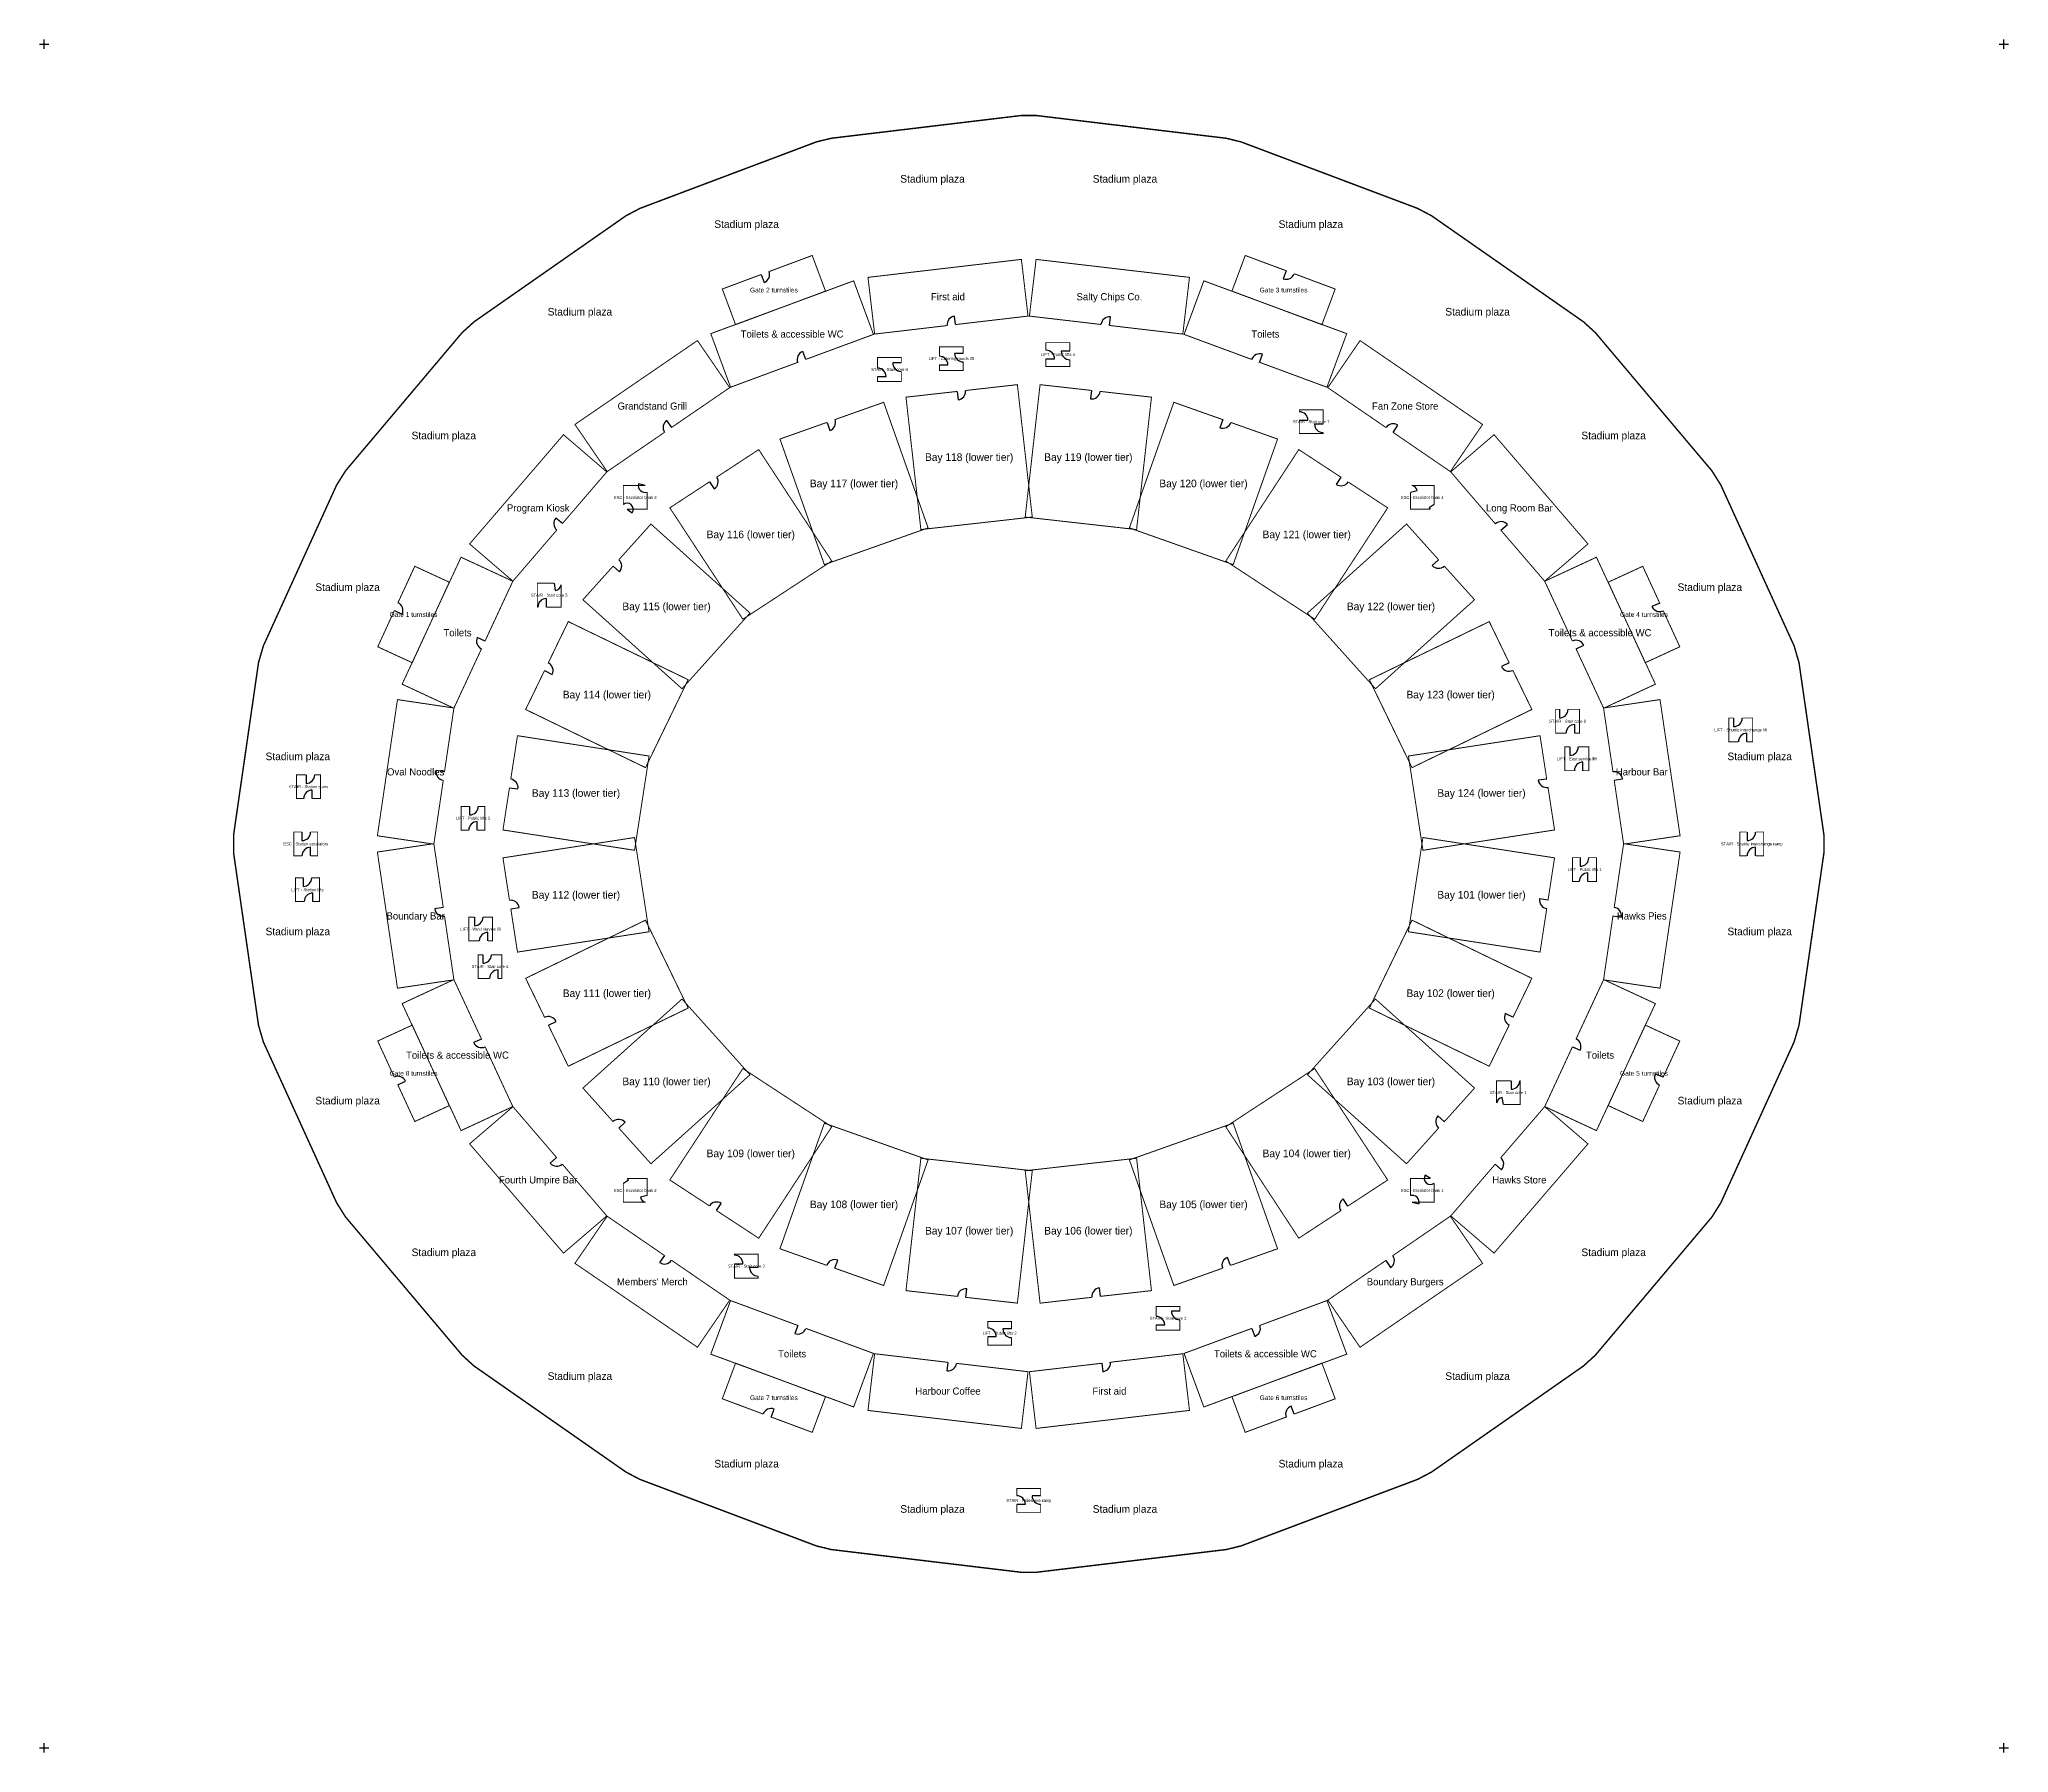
# Model space of a CAD drawing. Header units: metres. Extents: x -8 to 406, y -391 to -31.
import ezdxf
from ezdxf.enums import TextEntityAlignment as Align

# ---------------------------------------------------------------- set-up
doc = ezdxf.new("R2010")
doc.units = ezdxf.units.M
for name, color, linetype in [('A-DOOR', 3, 'Continuous'), ('A-REF', 1, 'Continuous'), ('A-TEXT', 2, 'Continuous'), ('A-WALL', 7, 'Continuous'), ('A-WALL-EXT', 7, 'Continuous')]:
    doc.layers.add(name, color=color, linetype=linetype)

msp = doc.modelspace()

# ---------------------------------------------------------------- linework, layer by layer
at = {"layer": 'A-DOOR'}
for p, q in [((143.72, -80.33), (144.34, -82.02)), ((254.13, -79.53), (253.51, -81.22)), ((184.62, -90.84), (184.4, -89.06)), ((216.97, -91.03), (217.18, -89.24)), ((153.11, -98.17), (152.49, -96.48)), ((173.21, -98.88), (171.41, -98.88)), ((181.22, -99.3), (183.02, -99.3)), ((186.22, -96.9), (184.42, -96.9)), ((203.62, -98.04), (205.42, -98.04)), ((208.62, -96.44), (206.82, -96.44)), ((248.54, -98.78), (249.16, -97.09)), ((168.21, -101.78), (170.01, -101.78)), ((184.92, -104.9), (185.13, -106.69)), ((213.21, -104.69), (213, -106.48)), ((124.93, -112.45), (123.92, -110.97)), ((157.59, -111.4), (158.19, -113.1)), ((240.78, -110.82), (240.17, -112.52)), ((256.88, -110.95), (258.68, -110.95)), ((261.88, -111.75), (260.08, -111.75)), ((276.6, -113.5), (277.62, -112.01)), ((132.91, -123.88), (133.89, -125.38)), ((265.64, -122.93), (264.65, -124.43)), ((119.37, -124.67), (117.96, -124.32)), ((280.23, -126.07), (281.64, -125.72)), ((101.95, -132.67), (100.59, -131.5)), ((115.57, -129.67), (116.64, -130.38)), ((285.23, -128.67), (284.16, -129.38)), ((299.26, -134.07), (300.63, -132.89)), ((286.17, -140.28), (284.84, -141.49)), ((112.62, -141.61), (113.96, -142.81)), ((98.59, -150.22), (98.59, -148.42)), ((100.19, -145.22), (100.46, -146.73)), ((66.64, -150.94), (68.28, -151.7)), ((332.64, -149.37), (331.01, -150.12)), ((85.69, -157.37), (84.06, -156.62)), ((315.06, -158.99), (316.7, -158.24)), ((98.2, -163.56), (99.82, -164.36)), ((300.99, -161.91), (299.37, -162.69)), ((311.57, -171.71), (311.57, -173.51)), ((348.19, -173.54), (348.19, -175.34)), ((314.77, -176.71), (314.77, -174.91)), ((350.99, -178.54), (350.99, -176.74)), ((313.72, -179.61), (313.72, -181.41)), ((48.08, -185.47), (48.08, -187.27)), ((77.17, -184.85), (75.39, -184.58)), ((316.52, -184.61), (316.52, -182.81)), ((49.38, -190.47), (49.38, -188.67)), ((90.83, -188.18), (92.61, -188.45)), ((308.89, -186.36), (307.11, -186.63)), ((323.08, -186.62), (324.86, -186.35)), ((82.46, -192.11), (82.46, -193.91)), ((47.2, -197.5), (47.2, -199.3)), ((84.06, -197.11), (84.06, -195.31)), ((351, -197.5), (351, -199.3)), ((49, -202.5), (49, -200.7)), ((352.8, -202.5), (352.8, -200.7)), ((315.94, -202.89), (315.94, -204.69)), ((317.54, -207.89), (317.54, -206.09)), ((47.47, -207.13), (47.47, -208.93)), ((49.47, -212.13), (49.47, -210.33)), ((76.91, -213.38), (75.13, -213.65)), ((91.11, -213.64), (92.89, -213.37)), ((309.17, -211.82), (307.39, -211.55)), ((322.82, -215.15), (324.6, -215.42)), ((83.48, -215.39), (83.48, -217.19)), ((86.28, -220.39), (86.28, -218.59)), ((85.23, -223.29), (85.23, -225.09)), ((88.43, -228.29), (88.43, -226.49)), ((301.8, -236.44), (300.18, -235.64)), ((99.01, -238.09), (100.63, -237.31)), ((84.94, -241.01), (83.3, -241.76)), ((314.31, -242.63), (315.94, -243.38)), ((333.36, -249.06), (331.72, -248.3)), ((67.36, -250.63), (68.99, -249.88)), ((301.41, -249.78), (301.41, -251.58)), ((299.81, -254.78), (299.54, -253.27)), ((113.82, -259.72), (115.15, -258.51)), ((287.37, -258.39), (286.03, -257.19)), ((100.75, -265.93), (99.38, -267.11)), ((298.06, -267.33), (299.42, -268.5)), ((114.77, -271.33), (115.84, -270.62)), ((284.43, -270.33), (283.36, -269.62)), ((119.77, -273.93), (118.36, -274.28)), ((134.36, -277.07), (135.35, -275.57)), ((267.09, -276.12), (266.11, -274.62)), ((280.63, -275.33), (282.04, -275.68)), ((123.4, -286.5), (122.38, -287.99)), ((138.12, -288.25), (139.92, -288.25)), ((143.12, -289.05), (141.32, -289.05)), ((159.22, -289.18), (159.83, -287.48)), ((242.41, -288.6), (241.81, -286.9)), ((275.07, -287.55), (276.08, -289.03)), ((186.78, -295.31), (186.99, -293.52)), ((215.07, -295.1), (214.86, -293.31)), ((151.46, -301.22), (150.84, -302.91)), ((196.38, -301.96), (194.58, -301.96)), ((226.79, -301.12), (228.59, -301.12)), ((231.79, -298.22), (229.99, -298.22)), ((246.89, -301.83), (247.51, -303.52)), ((191.38, -303.56), (193.18, -303.56)), ((183.02, -308.97), (182.81, -310.76)), ((215.37, -309.16), (215.59, -310.94)), ((145.86, -320.47), (146.48, -318.78)), ((255.8, -319.85), (255.18, -318.16)), ((197.5, -338.8), (199.3, -338.8)), ((202.5, -337), (200.7, -337))]:
    msp.add_line(p, q, dxfattribs=at)
for centre, radius, start, end in [((143.72, -80.33), 1.8, -69.7467, 20.4445), ((254.13, -79.53), 1.8, -110.2533, -20.4445), ((184.62, -90.84), 1.79, 96.946, -173.2715), ((216.97, -91.03), 1.8, 83.4071, 173.3087), ((153.11, -98.17), 1.8, 110.1542, -159.8537), ((173.21, -98.88), 1.8, 180, -90), ((181.22, -99.3), 1.8, 0, 90), ((186.22, -96.9), 1.8, 180, -90), ((203.62, -98.04), 1.8, 0, 90), ((208.62, -96.44), 1.8, 180, -90), ((248.54, -98.78), 1.8, 69.8458, 159.8537), ((168.21, -101.78), 1.8, 0, 90), ((184.92, -104.9), 1.8, -83.3741, 6.3753), ((213.21, -104.69), 1.8, -96.6259, -6.3753), ((124.93, -112.45), 1.8, 124.3302, -145.4258), ((157.59, -111.4), 1.8, -70.6557, 19.44), ((240.78, -110.82), 1.8, -109.8852, -19.44), ((256.88, -110.95), 1.8, 0, 90), ((261.88, -111.75), 1.8, 180, -90), ((276.6, -113.5), 1.8, 55.5948, 145.8685), ((132.91, -123.88), 1.79, -56.7847, 33.1579), ((265.64, -122.93), 1.8, -123.3722, -33.4248), ((119.37, -124.67), 1.46, 165.9638, -74.0546), ((280.23, -126.07), 1.46, 14.0362, 74.0546), ((101.95, -132.67), 1.79, 139.2739, -130.7052), ((115.57, -129.67), 1.28, -33.6901, 128.6598), ((285.23, -128.67), 1.28, -146.3099, -128.6598), ((299.26, -134.07), 1.81, 40.7561, 130.7388), ((112.62, -141.61), 1.8, -41.7755, 48.1548), ((286.17, -140.28), 1.8, -137.8421, -48.1548), ((98.59, -150.22), 1.8, 90, 180), ((100.19, -145.22), 1.53, -79.992, -11.3099), ((66.64, -150.94), 1.8, -24.8955, 65.4246), ((332.64, -149.37), 1.79, -155.3655, -65.2918), ((85.69, -157.37), 1.79, 155.3655, -114.7082), ((315.06, -158.99), 1.8, 24.5151, 114.9976), ((98.2, -163.56), 1.8, -26.1797, 64.0036), ((300.99, -161.91), 1.8, -154.3382, -64.0036), ((311.57, -171.71), 1.8, -90, 0), ((348.19, -173.54), 1.8, -90, 0), ((314.77, -176.71), 1.8, 90, 180), ((350.99, -178.54), 1.8, 90, 180), ((313.72, -179.61), 1.8, -90, 0), ((48.08, -185.47), 1.8, -90, 0), ((77.17, -184.85), 1.8, 171.3844, -98.3103), ((316.52, -184.61), 1.8, 90, 180), ((323.08, -186.62), 1.8, 8.6156, 98.3103), ((49.38, -190.47), 1.8, 90, 180), ((90.83, -188.18), 1.8, -8.6587, 81.3748), ((308.89, -186.36), 1.8, -171.3844, -81.0604), ((82.46, -192.11), 1.8, -90, 0), ((47.2, -197.5), 1.8, -90, 0), ((84.06, -197.11), 1.8, 90, 180), ((351, -197.5), 1.8, -90, 0), ((49, -202.5), 1.8, 90, 180), ((352.8, -202.5), 1.8, 90, 180), ((317.54, -207.89), 1.8, 90, 180), ((315.94, -202.89), 1.8, -90, 0), ((47.47, -207.13), 1.8, -90, 0), ((49.47, -212.13), 1.8, 90, 180), ((76.91, -213.38), 1.8, -171.3844, -81.6897), ((91.11, -213.64), 1.8, 8.6156, 98.9396), ((309.17, -211.82), 1.8, 171.3413, -98.6252), ((322.82, -215.15), 1.8, -8.6156, 81.6897), ((83.48, -215.39), 1.8, -90, 0), ((86.28, -220.39), 1.8, 90, 180), ((85.23, -223.29), 1.8, -90, 0), ((88.43, -228.29), 1.8, 90, 180), ((301.8, -236.44), 1.8, 153.8203, -115.9964), ((99.01, -238.09), 1.8, 25.6618, 115.9964), ((84.94, -241.01), 1.8, -155.4849, -65.0024), ((314.31, -242.63), 1.79, -24.6345, 65.2918), ((333.36, -249.06), 1.8, 155.1045, -114.5754), ((67.36, -250.63), 1.79, 24.6345, 114.7082), ((301.41, -249.78), 1.8, -90, 0), ((299.81, -254.78), 1.53, 100.008, 168.6901), ((113.82, -259.72), 1.8, 42.1579, 131.8452), ((287.37, -258.39), 1.8, 138.2245, -131.8452), ((100.75, -265.93), 1.81, -139.2439, -49.2612), ((298.06, -267.33), 1.79, -40.7261, 49.2948), ((114.77, -271.33), 1.28, 33.6901, 51.3402), ((284.43, -270.33), 1.28, 146.3099, -51.3402), ((119.77, -273.93), 1.46, -165.9638, -105.9454), ((134.36, -277.07), 1.8, 56.6278, 146.5752), ((267.09, -276.12), 1.79, 123.2153, -146.8421), ((280.63, -275.33), 1.46, -14.0362, 105.9454), ((123.4, -286.5), 1.8, -124.4052, -34.1315), ((138.12, -288.25), 1.8, 0, 90), ((143.12, -289.05), 1.8, 180, -90), ((159.22, -289.18), 1.8, 70.1148, 160.56), ((242.41, -288.6), 1.8, 109.3443, -160.56), ((275.07, -287.55), 1.8, -55.6698, 34.5742), ((186.78, -295.31), 1.8, 83.3741, 173.6247), ((215.07, -295.1), 1.8, 96.6259, -173.6247), ((151.46, -301.22), 1.8, -110.1542, -20.1463), ((191.38, -303.56), 1.8, 0, 90), ((196.38, -301.96), 1.8, 180, -90), ((226.79, -301.12), 1.8, 0, 90), ((231.79, -298.22), 1.8, 180, -90), ((246.89, -301.83), 1.8, -69.8458, 20.1463), ((183.02, -308.97), 1.8, -96.5929, -6.6913), ((215.37, -309.16), 1.79, -83.054, 6.7285), ((145.86, -320.47), 1.8, 69.7467, 159.5555), ((255.8, -319.85), 1.8, 110.0561, -159.5555), ((197.5, -338.8), 1.8, 0, 90), ((202.5, -337), 1.8, 180, -90)]:
    msp.add_arc(centre, radius, start, end, dxfattribs=at)
at = {"layer": 'A-REF'}
for p, q in [((-8, -31.9), (-6, -31.9)), ((-7, -32.9), (-7, -30.9)), ((404, -31.9), (406, -31.9)), ((405, -32.9), (405, -30.9)), ((-7, -391), (-7, -389)), ((405, -391), (405, -389)), ((-8, -390), (-6, -390)), ((404, -390), (406, -390))]:
    msp.add_line(p, q, dxfattribs=at)
at = {"layer": 'A-WALL', "const_width": 0.2}
for points in [[(145.41, -79.7), (154.48, -76.32), (157.27, -83.81), (138.36, -90.86), (135.57, -83.37), (143.72, -80.33)], [(182.84, -91.05), (167.6, -92.84), (166.2, -80.92), (198.45, -77.14), (199.85, -89.06), (184.62, -90.84)], [(215.18, -90.82), (200.14, -89.06), (201.54, -77.14), (233.79, -80.92), (232.39, -92.84), (216.97, -91.03)], [(255.82, -80.16), (264.42, -83.37), (261.63, -90.86), (242.72, -83.81), (245.51, -76.32), (254.13, -79.53)], [(151.42, -98.79), (137.31, -104.01), (133.15, -92.75), (163.19, -81.65), (167.35, -92.91), (153.11, -98.17)], [(246.85, -98.16), (232.65, -92.91), (236.81, -81.65), (266.85, -92.75), (262.69, -104.01), (248.54, -98.78)], [(123.45, -113.47), (111.37, -121.74), (104.59, -111.84), (130.35, -94.2), (137.13, -104.1), (124.93, -112.45)], [(203.62, -96.24), (203.62, -94.64), (208.62, -94.64), (208.62, -96.44)], [(275.11, -112.49), (262.87, -104.1), (269.65, -94.2), (295.41, -111.84), (288.63, -121.74), (276.6, -113.5)], [(168.21, -99.98), (168.21, -97.78), (173.21, -97.78), (173.21, -98.88)], [(181.22, -97.5), (181.22, -95.5), (186.22, -95.5), (186.22, -96.9)], [(186.22, -98.7), (186.22, -100.5), (181.22, -100.5), (181.22, -99.3)], [(208.62, -98.24), (208.62, -99.64), (203.62, -99.64), (203.62, -98.04)], [(173.21, -100.68), (173.21, -102.78), (168.21, -102.78), (168.21, -101.78)], [(186.71, -104.7), (197.61, -103.47), (200.74, -131.3), (177.32, -133.93), (174.19, -106.1), (184.92, -104.9)], [(215, -104.89), (225.8, -106.1), (222.67, -133.93), (199.25, -131.3), (202.38, -103.47), (213.21, -104.69)], [(159.29, -110.8), (169.5, -107.18), (178.84, -133.58), (157.03, -141.3), (147.69, -114.9), (157.59, -111.4)], [(242.48, -111.42), (252.31, -114.9), (242.97, -141.3), (221.16, -133.58), (230.5, -107.18), (240.78, -110.82)], [(256.88, -109.15), (256.88, -108.75), (261.88, -108.75), (261.88, -111.75)], [(261.88, -113.55), (261.88, -113.75), (256.88, -113.75), (256.88, -110.95)], [(100.78, -134.03), (91.55, -144.77), (82.45, -136.95), (102.19, -113.99), (111.29, -121.81), (101.95, -132.67)], [(298.08, -132.7), (288.72, -121.81), (297.82, -113.99), (317.56, -136.95), (308.46, -144.77), (299.26, -134.07)], [(134.41, -122.9), (143.23, -117.12), (158.58, -140.54), (139.89, -152.78), (124.54, -129.36), (132.91, -123.88)], [(267.14, -123.92), (275.46, -129.36), (260.11, -152.78), (241.42, -140.54), (256.77, -117.12), (265.64, -122.93)], [(114.77, -128.67), (114.77, -124.67), (119.37, -124.67)], [(119.77, -126.07), (119.77, -129.67), (115.57, -129.67)], [(284.43, -129.67), (280.23, -129.67), (280.23, -126.07)], [(280.63, -124.67), (285.23, -124.67), (285.23, -128.67)], [(113.82, -140.27), (120.57, -132.77), (141.4, -151.48), (127.1, -167.39), (106.27, -148.68), (112.62, -141.61)], [(287.37, -141.62), (293.72, -148.68), (272.89, -167.39), (258.59, -151.48), (279.42, -132.77), (286.17, -140.28)], [(84.94, -159), (79.14, -171.48), (68.26, -166.43), (80.65, -139.74), (91.53, -144.79), (85.69, -157.37)], [(314.3, -157.36), (308.47, -144.79), (319.35, -139.74), (331.74, -166.43), (320.86, -171.48), (315.06, -158.99)], [(67.39, -149.3), (70.92, -141.65), (78.18, -144.99), (70.39, -161.91), (63.13, -158.57), (66.64, -150.94)], [(333.39, -151), (336.87, -158.57), (329.61, -161.91), (321.82, -144.99), (329.08, -141.65), (332.64, -149.37)], [(96.79, -150.22), (96.69, -150.22), (96.69, -145.22), (100.19, -145.22)], [(101.69, -145.52), (101.69, -150.22), (98.59, -150.22)], [(98.99, -161.94), (103.19, -153.27), (128.39, -165.49), (119.43, -183.97), (94.23, -171.75), (98.2, -163.56)], [(301.78, -163.53), (305.77, -171.75), (280.57, -183.97), (271.61, -165.49), (296.81, -153.27), (300.99, -161.91)], [(76.91, -186.63), (74.93, -200.05), (63.06, -198.29), (67.28, -169.67), (79.15, -171.43), (77.17, -184.85)], [(322.82, -184.84), (320.84, -171.43), (332.71, -169.67), (336.93, -198.29), (325.06, -200.05), (323.08, -186.62)], [(312.97, -176.71), (310.77, -176.71), (310.77, -171.71), (311.57, -171.71)], [(313.37, -171.71), (315.77, -171.71), (315.77, -176.71), (314.77, -176.71)], [(349.19, -178.54), (347.19, -178.54), (347.19, -173.54), (348.19, -173.54)], [(349.99, -173.54), (352.19, -173.54), (352.19, -178.54), (350.99, -178.54)], [(91.1, -186.4), (92.51, -177.26), (120.18, -181.53), (117.13, -201.34), (89.46, -197.07), (90.83, -188.18)], [(309.17, -188.14), (310.54, -197.07), (282.87, -201.34), (279.82, -181.53), (307.49, -177.26), (308.89, -186.36)], [(314.72, -184.61), (312.72, -184.61), (312.72, -179.61), (313.72, -179.61)], [(315.52, -179.61), (317.72, -179.61), (317.72, -184.61), (316.52, -184.61)], [(47.58, -190.47), (46.08, -190.47), (46.08, -185.47), (48.08, -185.47)], [(49.88, -185.47), (51.08, -185.47), (51.08, -190.47), (49.38, -190.47)], [(82.26, -197.11), (80.66, -197.11), (80.66, -192.11), (82.46, -192.11)], [(84.26, -192.11), (85.66, -192.11), (85.66, -197.11), (84.06, -197.11)], [(47.2, -202.5), (45.5, -202.5), (45.5, -197.5), (47.2, -197.5)], [(49, -197.5), (50.5, -197.5), (50.5, -202.5), (49, -202.5)], [(90.83, -211.86), (89.46, -202.93), (117.13, -198.66), (120.18, -218.47), (92.51, -222.74), (91.11, -213.64)], [(308.9, -213.6), (307.49, -222.74), (279.82, -218.47), (282.87, -198.66), (310.54, -202.93), (309.17, -211.82)], [(351, -202.5), (349.5, -202.5), (349.5, -197.5), (351, -197.5)], [(352.8, -197.5), (354.5, -197.5), (354.5, -202.5), (352.8, -202.5)], [(77.17, -215.16), (79.15, -228.57), (67.28, -230.33), (63.06, -201.71), (74.93, -199.95), (76.91, -213.38)], [(315.74, -207.89), (314.34, -207.89), (314.34, -202.89), (315.94, -202.89)], [(317.74, -202.89), (319.34, -202.89), (319.34, -207.89), (317.54, -207.89)], [(323.08, -213.37), (325.06, -199.95), (336.93, -201.71), (332.71, -230.33), (320.84, -228.57), (322.82, -215.15)], [(47.67, -212.13), (45.87, -212.13), (45.87, -207.13), (47.47, -207.13)], [(49.27, -207.13), (50.87, -207.13), (50.87, -212.13), (49.47, -212.13)], [(84.48, -220.39), (82.28, -220.39), (82.28, -215.39), (83.48, -215.39)], [(85.28, -215.39), (87.28, -215.39), (87.28, -220.39), (86.28, -220.39)], [(98.22, -236.47), (94.23, -228.25), (119.43, -216.03), (128.39, -234.51), (103.19, -246.73), (99.01, -238.09)], [(301.01, -238.06), (296.81, -246.73), (271.61, -234.51), (280.57, -216.03), (305.77, -228.25), (301.8, -236.44)], [(86.63, -228.29), (84.23, -228.29), (84.23, -223.29), (85.23, -223.29)], [(87.03, -223.29), (89.23, -223.29), (89.23, -228.29), (88.43, -228.29)], [(85.7, -242.64), (91.53, -255.21), (80.65, -260.26), (68.26, -233.57), (79.14, -228.52), (84.94, -241.01)], [(315.06, -241), (320.86, -228.52), (331.74, -233.57), (319.35, -260.26), (308.47, -255.21), (314.31, -242.63)], [(112.62, -258.38), (106.27, -251.32), (127.1, -232.61), (141.4, -248.52), (120.57, -267.23), (113.82, -259.72)], [(286.17, -259.73), (279.42, -267.23), (258.59, -248.52), (272.89, -232.61), (293.72, -251.32), (287.37, -258.39)], [(66.61, -249), (63.13, -241.43), (70.39, -238.09), (78.18, -255.01), (70.92, -258.35), (67.36, -250.63)], [(332.61, -250.7), (329.08, -258.35), (321.82, -255.01), (329.61, -238.09), (336.87, -241.43), (333.36, -249.06)], [(132.86, -276.08), (124.54, -270.64), (139.89, -247.22), (158.58, -259.46), (143.23, -282.88), (134.36, -277.07)], [(265.59, -277.1), (256.77, -282.88), (241.42, -259.46), (260.11, -247.22), (275.46, -270.64), (267.09, -276.12)], [(298.31, -254.48), (298.31, -249.78), (301.41, -249.78)], [(303.21, -249.78), (303.31, -249.78), (303.31, -254.78), (299.81, -254.78)], [(101.93, -267.3), (111.29, -278.19), (102.19, -286.01), (82.45, -263.05), (91.55, -255.23), (100.75, -265.93)], [(299.23, -265.97), (308.46, -255.23), (317.56, -263.05), (297.82, -286.01), (288.72, -278.19), (298.06, -267.33)], [(157.52, -288.58), (147.69, -285.1), (157.03, -258.7), (178.84, -266.42), (169.5, -292.82), (159.22, -289.18)], [(240.71, -289.2), (230.5, -292.82), (221.16, -266.42), (242.97, -258.7), (252.31, -285.1), (242.41, -288.6)], [(184.99, -295.11), (174.19, -293.9), (177.32, -266.07), (200.74, -268.7), (197.61, -296.53), (186.78, -295.31)], [(213.28, -295.3), (202.38, -296.53), (199.25, -268.7), (222.67, -266.07), (225.8, -293.9), (215.07, -295.1)], [(119.37, -275.33), (114.77, -275.33), (114.77, -271.33)], [(115.57, -270.33), (119.77, -270.33), (119.77, -273.93)], [(280.23, -273.93), (280.23, -270.33), (284.43, -270.33)], [(285.23, -271.33), (285.23, -275.33), (280.63, -275.33)], [(124.89, -287.51), (137.13, -295.9), (130.35, -305.8), (104.59, -288.16), (111.37, -278.26), (123.4, -286.5)], [(276.55, -286.53), (288.63, -278.26), (295.41, -288.16), (269.65, -305.8), (262.87, -295.9), (275.07, -287.55)], [(138.12, -286.45), (138.12, -286.25), (143.12, -286.25), (143.12, -289.05)], [(143.12, -290.85), (143.12, -291.25), (138.12, -291.25), (138.12, -288.25)], [(153.15, -301.84), (167.35, -307.09), (163.19, -318.35), (133.15, -307.25), (137.31, -295.99), (151.46, -301.22)], [(226.79, -299.32), (226.79, -297.22), (231.79, -297.22), (231.79, -298.22)], [(248.58, -301.21), (262.69, -295.99), (266.85, -307.25), (236.81, -318.35), (232.65, -307.09), (246.89, -301.83)], [(191.38, -301.76), (191.38, -300.36), (196.38, -300.36), (196.38, -301.96)], [(231.79, -300.02), (231.79, -302.22), (226.79, -302.22), (226.79, -301.12)], [(196.38, -303.76), (196.38, -305.36), (191.38, -305.36), (191.38, -303.56)], [(144.17, -319.84), (135.57, -316.63), (138.36, -309.14), (157.27, -316.19), (154.48, -323.68), (145.86, -320.47)], [(184.81, -309.18), (199.85, -310.94), (198.45, -322.86), (166.2, -319.08), (167.6, -307.16), (183.02, -308.97)], [(217.15, -308.95), (232.39, -307.16), (233.79, -319.08), (201.54, -322.86), (200.14, -310.94), (215.37, -309.16)], [(254.11, -320.48), (245.51, -323.68), (242.72, -316.19), (261.63, -309.14), (264.42, -316.63), (255.8, -319.85)], [(197.5, -337), (197.5, -335.5), (202.5, -335.5), (202.5, -337)], [(202.5, -338.8), (202.5, -340.5), (197.5, -340.5), (197.5, -338.8)]]:
    msp.add_lwpolyline(points, dxfattribs=at)
at = {"layer": 'A-WALL-EXT', "const_width": 0.3}
msp.add_lwpolyline([(198.43, -46.9), (198.43, -46.9), (158.5, -51.68), (158.49, -51.68), (155.41, -52.43), (155.4, -52.43), (118.2, -66.44), (118.2, -66.45), (115.32, -67.97), (115.32, -67.97), (83.37, -90.27), (83.37, -90.27), (80.87, -92.54), (80.87, -92.54), (56.36, -121.59), (56.36, -121.6), (54.49, -124.57), (54.49, -124.57), (39.08, -158.39), (39.08, -158.4), (38.07, -161.87), (38.07, -161.88), (32.82, -198.17), (32.82, -198.18), (32.82, -201.82), (32.82, -201.83), (38.07, -238.13), (38.07, -238.13), (39.08, -241.6), (39.08, -241.61), (54.49, -275.43), (54.49, -275.43), (56.36, -278.41), (56.36, -278.41), (80.87, -307.46), (80.87, -307.46), (83.37, -309.73), (83.37, -309.73), (115.32, -332.03), (115.32, -332.03), (118.2, -333.55), (118.2, -333.55), (155.4, -347.57), (155.4, -347.57), (158.49, -348.32), (158.5, -348.32), (198.43, -353.1), (198.43, -353.1), (201.57, -353.1), (201.57, -353.1), (241.5, -348.32), (241.51, -348.32), (244.59, -347.57), (244.59, -347.57), (281.79, -333.55), (281.79, -333.55), (284.68, -332.03), (284.68, -332.03), (316.63, -309.73), (316.63, -309.73), (319.12, -307.46), (319.12, -307.46), (343.63, -278.41), (343.63, -278.41), (345.5, -275.43), (345.5, -275.43), (360.91, -241.61), (360.91, -241.6), (361.93, -238.13), (361.93, -238.13), (367.18, -201.83), (367.18, -201.82), (367.18, -198.18), (367.18, -198.17), (361.93, -161.88), (361.93, -161.87), (360.91, -158.4), (360.91, -158.39), (345.5, -124.57), (345.5, -124.57), (343.63, -121.6), (343.63, -121.59), (319.12, -92.54), (319.12, -92.54), (316.63, -90.27), (316.63, -90.27), (284.68, -67.97), (284.68, -67.97), (281.79, -66.45), (281.79, -66.44), (244.59, -52.43), (244.58, -52.43), (241.51, -51.68), (241.5, -51.68), (201.57, -46.9), (201.57, -46.9), (198.43, -46.9)], close=True, dxfattribs=at)

# ---------------------------------------------------------------- texts
at = {"layer": 'A-TEXT'}
for s, height, p in [('Stadium plaza', 1.6, (179.77, -60.21)), ('Stadium plaza', 1.6, (220.23, -60.21)), ('Stadium plaza', 1.6, (140.68, -69.73)), ('Stadium plaza', 1.6, (259.31, -69.73)), ('Gate 2 turnstiles', 1, (146.42, -83.59)), ('First aid', 1.5, (183.02, -84.99)), ('Salty Chips Co.', 1.5, (216.96, -84.99)), ('Gate 3 turnstiles', 1, (253.57, -83.59)), ('Stadium plaza', 1.6, (105.64, -88.14)), ('Stadium plaza', 1.6, (294.36, -88.14)), ('Toilets & accessible WC', 1.5, (150.25, -92.83)), ('Toilets', 1.5, (249.75, -92.83)), ('LIFT · Catering goods lift', 0.625, (183.72, -98)), ('LIFT · Public lifts 4', 0.625, (206.12, -97.14)), ('STAIR · Stair core 6', 0.625, (170.71, -100.28)), ('Grandstand Grill', 1.5, (120.86, -107.97)), ('Fan Zone Store', 1.5, (279.14, -107.97)), ('STAIR · Stair core 7', 0.625, (259.38, -111.25)), ('Stadium plaza', 1.6, (77.03, -114.16)), ('Stadium plaza', 1.6, (322.96, -114.16)), ('Bay 118 (lower tier)', 1.6, (187.47, -118.7)), ('Bay 119 (lower tier)', 1.6, (212.53, -118.7)), ('Bay 117 (lower tier)', 1.6, (163.26, -124.24)), ('Bay 120 (lower tier)', 1.6, (236.73, -124.24)), ('ESC · Escalator bank 3', 0.625, (117.27, -127.17)), ('ESC · Escalator bank 4', 0.625, (282.73, -127.17)), ('Program Kiosk', 1.5, (96.87, -129.38)), ('Long Room Bar', 1.5, (303.14, -129.38)), ('Bay 116 (lower tier)', 1.6, (141.56, -134.95)), ('Bay 121 (lower tier)', 1.6, (258.44, -134.95)), ('Stadium plaza', 1.6, (56.8, -146.04)), ('STAIR · Stair core 5', 0.625, (99.19, -147.72)), ('Stadium plaza', 1.6, (343.19, -146.04)), ('Gate 1 turnstiles', 1, (70.66, -151.78)), ('Bay 115 (lower tier)', 1.6, (123.84, -150.08)), ('Bay 122 (lower tier)', 1.6, (276.15, -150.08)), ('Gate 4 turnstiles', 1, (329.34, -151.78)), ('Toilets', 1.5, (79.9, -155.61)), ('Toilets & accessible WC', 1.5, (320.1, -155.61)), ('Bay 114 (lower tier)', 1.6, (111.31, -168.62)), ('Bay 123 (lower tier)', 1.6, (288.69, -168.62)), ('STAIR · Stair core 8', 0.625, (313.27, -174.21)), ('LIFT · Shuttle interchange lift', 0.625, (349.69, -176.04)), ('Stadium plaza', 1.6, (46.33, -181.6)), ('LIFT · East service lift', 0.625, (315.22, -182.11)), ('Stadium plaza', 1.6, (353.67, -181.6)), ('Oval Noodles', 1.5, (71.11, -184.86)), ('Harbour Bar', 1.5, (328.88, -184.86)), ('STAIR · Station stairs', 0.625, (48.58, -187.97)), ('Bay 113 (lower tier)', 1.6, (104.82, -189.3)), ('Bay 124 (lower tier)', 1.6, (295.18, -189.3)), ('LIFT · Public lifts 3', 0.625, (83.16, -194.61)), ('ESC · Station escalators', 0.625, (48, -200)), ('STAIR · Shuttle interchange ramp', 0.625, (352, -200)), ('LIFT · Public lifts 1', 0.625, (316.84, -205.39)), ('LIFT · Station lifts', 0.625, (48.37, -209.63)), ('Bay 112 (lower tier)', 1.6, (104.82, -210.7)), ('Bay 101 (lower tier)', 1.6, (295.18, -210.7)), ('Boundary Bar', 1.5, (71.11, -215.14)), ('Hawks Pies', 1.5, (328.88, -215.14)), ('Stadium plaza', 1.6, (46.33, -218.4)), ('LIFT · West service lift', 0.625, (84.78, -217.89)), ('Stadium plaza', 1.6, (353.67, -218.4)), ('STAIR · Stair core 4', 0.625, (86.73, -225.79)), ('Bay 111 (lower tier)', 1.6, (111.31, -231.38)), ('Bay 102 (lower tier)', 1.6, (288.69, -231.38)), ('Toilets & accessible WC', 1.5, (79.9, -244.39)), ('Toilets', 1.5, (320.1, -244.39)), ('Gate 8 turnstiles', 1, (70.66, -248.22)), ('Gate 5 turnstiles', 1, (329.34, -248.22)), ('Bay 110 (lower tier)', 1.6, (123.84, -249.92)), ('Bay 103 (lower tier)', 1.6, (276.15, -249.92)), ('STAIR · Stair core 1', 0.625, (300.81, -252.28)), ('Stadium plaza', 1.6, (56.8, -253.96)), ('Stadium plaza', 1.6, (343.19, -253.96)), ('Bay 109 (lower tier)', 1.6, (141.56, -265.05)), ('Bay 104 (lower tier)', 1.6, (258.44, -265.05)), ('Fourth Umpire Bar', 1.5, (96.87, -270.62)), ('ESC · Escalator bank 2', 0.625, (117.27, -272.83)), ('ESC · Escalator bank 1', 0.625, (282.73, -272.83)), ('Hawks Store', 1.5, (303.14, -270.62)), ('Bay 108 (lower tier)', 1.6, (163.26, -275.76)), ('Bay 105 (lower tier)', 1.6, (236.73, -275.76)), ('Bay 107 (lower tier)', 1.6, (187.47, -281.3)), ('Bay 106 (lower tier)', 1.6, (212.53, -281.3)), ('Stadium plaza', 1.6, (77.03, -285.84)), ('Stadium plaza', 1.6, (322.96, -285.84)), ('STAIR · Stair core 3', 0.625, (140.62, -288.75)), ("Members' Merch", 1.5, (120.86, -292.03)), ('Boundary Burgers', 1.5, (279.14, -292.03)), ('STAIR · Stair core 2', 0.625, (229.29, -299.72)), ('Toilets', 1.5, (150.25, -307.17)), ('LIFT · Public lifts 2', 0.625, (193.88, -302.86)), ('Toilets & accessible WC', 1.5, (249.75, -307.17)), ('Stadium plaza', 1.6, (105.64, -311.86)), ('Harbour Coffee', 1.5, (183.02, -315.01)), ('First aid', 1.5, (216.96, -315.01)), ('Stadium plaza', 1.6, (294.36, -311.86)), ('Gate 7 turnstiles', 1, (146.42, -316.41)), ('Gate 6 turnstiles', 1, (253.57, -316.41)), ('Stadium plaza', 1.6, (140.68, -330.27)), ('Stadium plaza', 1.6, (259.31, -330.27)), ('Stadium plaza', 1.6, (179.77, -339.79)), ('STAIR · Rideshare ramp', 0.625, (200, -338)), ('Stadium plaza', 1.6, (220.23, -339.79))]:
    msp.add_text(s, height=height, dxfattribs=at).set_placement(p, align=Align.MIDDLE_CENTER)

doc.saveas('drawing.dxf')
